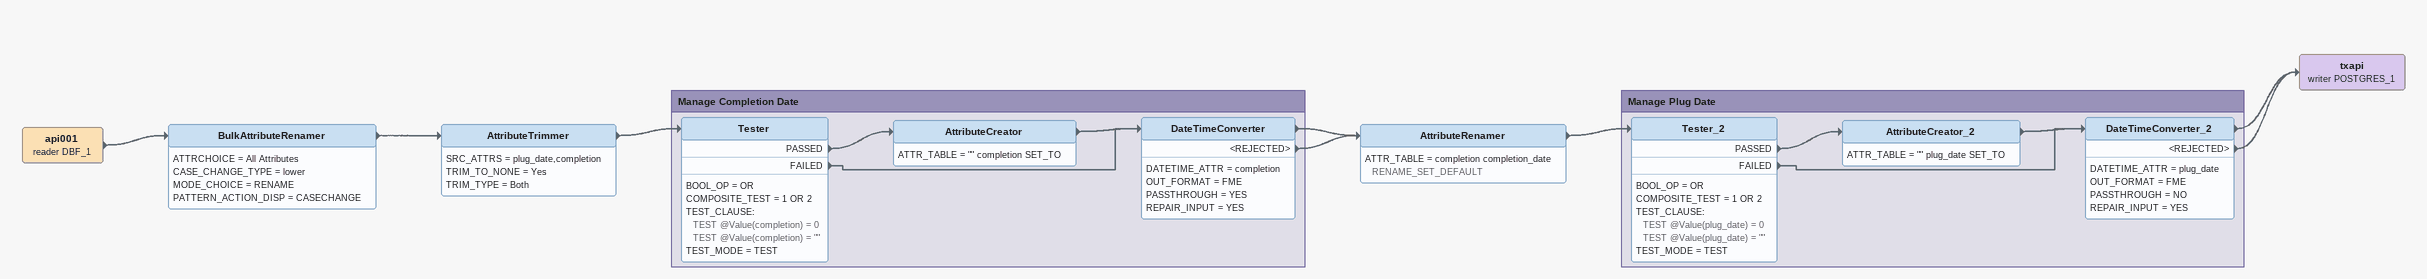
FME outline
api001 (reader DBF_1)
    -> BulkAttributeRenamer
BulkAttributeRenamer
    ATTRCHOICE = All Attributes
    CASE_CHANGE_TYPE = lower
    MODE_CHOICE = RENAME
    PATTERN_ACTION_DISP = CASECHANGE
    -> AttributeTrimmer
AttributeTrimmer
    SRC_ATTRS = plug_date,completion
    TRIM_TO_NONE = Yes
    TRIM_TYPE = Both
    -> Tester
AttributeRenamer
    ATTR_TABLE = completion completion_date RENAME_SET_DEFAULT
    -> Tester_2
txapi (writer POSTGRES_1)

Bookmark: Manage Completion Date
Tester
    BOOL_OP = OR
    COMPOSITE_TEST = 1 OR 2
    TEST_CLAUSE:
      TEST @Value(completion) = 0
      TEST @Value(completion) = ""
    TEST_MODE = TEST
    PASSED -> AttributeCreator
    FAILED -> DateTimeConverter
AttributeCreator
    ATTR_TABLE = "" completion SET_TO
    -> DateTimeConverter
DateTimeConverter
    DATETIME_ATTR = completion
    OUT_FORMAT = FME
    PASSTHROUGH = YES
    REPAIR_INPUT = YES
    -> AttributeRenamer
    <REJECTED> -> AttributeRenamer

Bookmark: Manage Plug Date
Tester_2
    BOOL_OP = OR
    COMPOSITE_TEST = 1 OR 2
    TEST_CLAUSE:
      TEST @Value(plug_date) = 0
      TEST @Value(plug_date) = ""
    TEST_MODE = TEST
    PASSED -> AttributeCreator_2
    FAILED -> DateTimeConverter_2
AttributeCreator_2
    ATTR_TABLE = "" plug_date SET_TO
    -> DateTimeConverter_2
DateTimeConverter_2
    DATETIME_ATTR = plug_date
    OUT_FORMAT = FME
    PASSTHROUGH = NO
    REPAIR_INPUT = YES
    -> txapi (writer POSTGRES_1)
    <REJECTED> -> txapi (writer POSTGRES_1)
